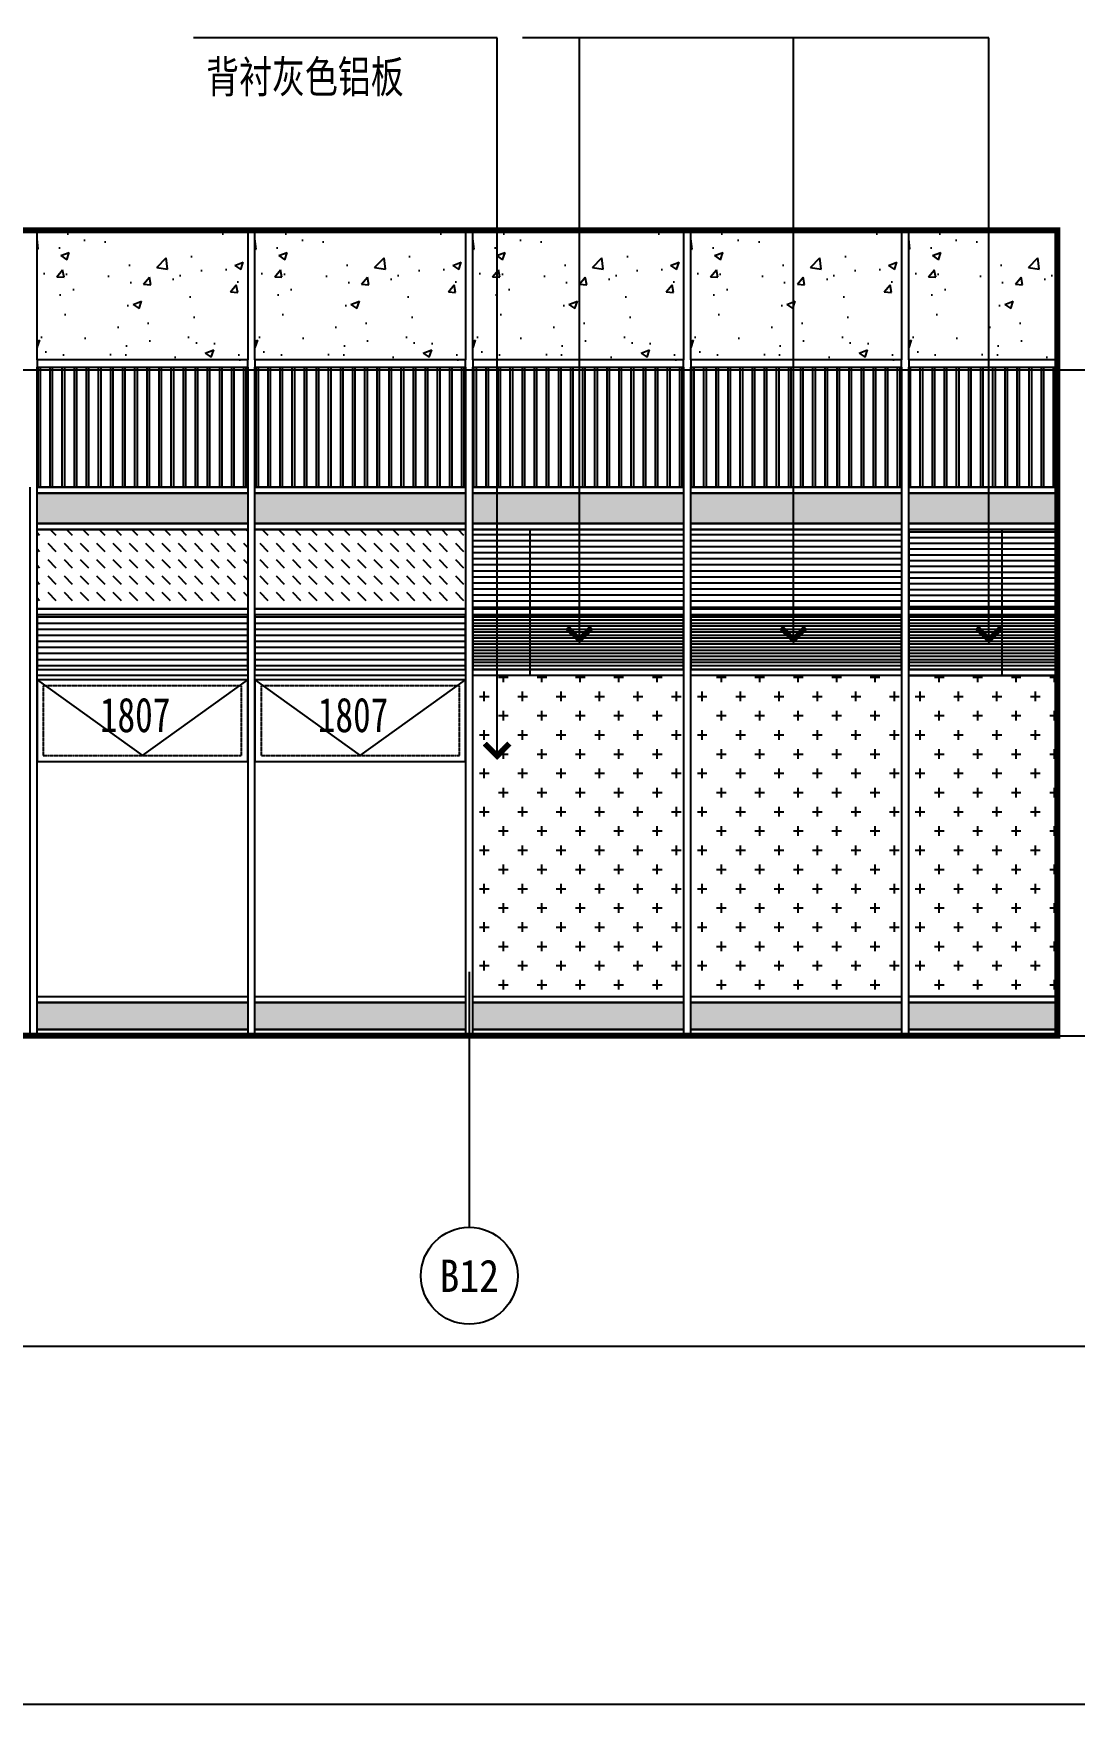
# Model space of a CAD drawing. Extents: x 72637 to 526294, y -245768 to 30884.
# Drawn here: x 414022 to 422621, y -110581 to -96781 of the extents above; entities that cross this region are included whole.
import ezdxf
from ezdxf.enums import TextEntityAlignment as Align

# ---------------------------------------------------------------- set-up
doc = ezdxf.new("R2010")
doc.units = 0
doc.header["$LTSCALE"] = 10
doc.header["$MEASUREMENT"] = 0
doc.linetypes.add('DASH', pattern=[0.35, 0.25, -0.1])
for name, color, linetype in [('$1$05-填充_天正', 26, 'Continuous'), ('01-标注_符号', 200, 'Continuous'), ('01-标注_轴线坐标', 132, 'Continuous'), ('02-TEXT_标注', 130, 'Continuous'), ('02-TEXT_轴号', 7, 'Continuous'), ('05-填充_156', 156, 'Continuous'), ('05-填充_168', 168, 'Continuous'), ('A-C_玻璃幕墙', 140, 'Continuous'), ('A-C_窗', 140, 'Continuous'), ('AXIS_TEXT', 7, 'Continuous'), ('E-立面轮廓', 241, 'Continuous')]:
    doc.layers.add(name, color=color, linetype=linetype)
doc.layers.add('04-不打印_辅助线', color=165, linetype='Continuous', plot=False)
doc.layers.add('DIM_MODI', color=6, linetype='Continuous', plot=False)
doc.styles.add('_TCH_AXIS', font='STXIHEI.TTF', dxfattribs={"width": 0.75})
doc.styles.add('_TCH_LABEL', font='', dxfattribs={"width": 0.75})
doc.styles.add('COMPLEX', font='COMPLEX')
doc.styles.add('logo-3', font='', dxfattribs={"width": 0.8})
doc.styles.get("Standard").update_dxf_attribs({"font": 'STXIHEI.TTF', "width": 0.75})
doc.styles.get('_TCH_LABEL').set_extended_font_data('SimSun')
doc.styles.get('logo-3').set_extended_font_data('SimSun')
doc.dimstyles.new('副本 ISO-1', dxfattribs={"dimtxt": 2.5, "dimasz": 1.5, "dimexe": 1.25, "dimexo": 0.625, "dimtad": 1, "dimdec": 0, "dimtxsty": 'logo-3', "dimblk": 'ARCHTICK', "dimcen": 2.5, "dimdle": 1, "dimadec": 0, "dimazin": 0, "dimtfac": 1, "dimtdec": 0, "dimtix": 1, "dimtmove": 0, "dimatfit": 3, "dimldrblk": 'AR', "dimfxl": 0, "dimarcsym": 0})

# ---------------------------------------------------------------- blocks, each defined once
blk = doc.blocks.new('*U315')
at = {"layer": 'A-C_玻璃幕墙'}
blk.add_lwpolyline([(-30, 2265), (-30, -2265), (30, -2265), (30, 2265)], dxfattribs=at)
blk = doc.blocks.new('*U316')
at = {"layer": 'A-C_玻璃幕墙', "color": 0, "linetype": 'ByBlock', "lineweight": -2, "transparency": 16777216}
for p in [(0, 0), (1800, 0), (3600, 0), (5400, 0), (7200, 0)]:
    blk.add_blockref('*U315', p, dxfattribs=at)
blk = doc.blocks.new('*U167')
at = {"layer": '05-填充_168'}
h = blk.add_hatch(color=256, dxfattribs=at)
h.dxf.hatch_style = 1
h.paths.add_polyline_path([(1740, 50), (0, 50), (0, 275), (1740, 275)])
for points in [[(1740, 275), (0, 275), (0, 325), (1740, 325)], [(1740, 50), (0, 50), (0, 275), (1740, 275)], [(1740, 0), (0, 0), (0, 50), (1740, 50)]]:
    blk.add_lwpolyline(points, close=True)
blk = doc.blocks.new('*U190')
at = {"layer": '05-填充_156'}
h = blk.add_hatch(dxfattribs=at)
h.set_pattern_fill('_USER', color=256, scale=50, pattern_type=0)
h.set_pattern_definition([(0, (940, 50), (0, 50), [])])
h.paths.add_polyline_path([(0, 50), (1740, 50), (1740, 500), (0, 500)])
at = {"layer": '05-填充_168'}
h = blk.add_hatch(color=256, dxfattribs=at)
h.dxf.hatch_style = 1
h.paths.add_polyline_path([(1740, 1255), (0, 1255), (0, 1505), (1740, 1505)])
for points in [[(1740, 1505), (0, 1505), (0, 1555), (1740, 1555)], [(1740, 1255), (0, 1255), (0, 1505), (1740, 1505)], [(1740, 1205), (0, 1205), (0, 1255), (1740, 1255)], [(1740, 500), (0, 500), (0, 550), (1740, 550)], [(0, 50), (1740, 50), (1740, 500), (0, 500)], [(1740, 0), (0, 0), (0, 50), (1740, 50)]]:
    blk.add_lwpolyline(points, close=True)
blk = doc.blocks.new('*U144')
at = {"layer": '05-填充_156'}
h = blk.add_hatch(dxfattribs=at)
h.set_pattern_fill('DASH', color=256, scale=100, angle=315)
h.set_pattern_definition([(315, (-154849.49, 99447.835), (134.70384, -3e-14), [95.25, -95.25])])
h.paths.add_polyline_path([(0, 655), (1740, 655), (1740, 0), (0, 0)])
blk.add_lwpolyline([(0, 655), (1740, 655), (1740, 0), (0, 0)], close=True)
blk = doc.blocks.new('*U279')
at = {"layer": 'A-C_玻璃幕墙'}
for name, p in [('*U190', (-870, 710)), ('*U144', (-870, 1260)), ('*U167', (-870, -2265))]:
    blk.add_blockref(name, p, dxfattribs=at)
blk = doc.blocks.new('*U280')
at = {"color": 0, "linetype": 'ByBlock', "lineweight": -2, "transparency": 16777216}
for p in [(0, 0), (1800, 0)]:
    blk.add_blockref('*U279', p, dxfattribs=at)
blk = doc.blocks.new('*U234')
at = {"layer": '05-填充_156'}
h = blk.add_hatch(dxfattribs=at)
h.set_pattern_fill('_USER', color=256, scale=100, angle=90, pattern_type=0)
h.set_pattern_definition([(90, (60, 940), (-100, 6e-15), [])])
h.paths.add_polyline_path([(0, 990), (1740, 990), (1740, 0), (0, 0)])
h = blk.add_hatch(dxfattribs=at)
h.set_pattern_fill('_USER', color=256, scale=100, angle=90, pattern_type=0)
h.set_pattern_definition([(90, (80, 940), (-100, 6e-15), [])])
h.paths.add_polyline_path([(0, 990), (1740, 990), (1740, 0), (0, 0)])
for points in [[(1740, 1050), (0, 1050), (0, 2120), (1740, 2120)], [(0, 990), (1740, 990), (1740, 1050), (0, 1050)], [(0, 990), (1740, 990), (1740, 0), (0, 0)]]:
    blk.add_lwpolyline(points, close=True)
blk = doc.blocks.new('*U386')
at = {"layer": '05-填充_156'}
h = blk.add_hatch(dxfattribs=at)
h.set_pattern_fill('_USER', color=256, scale=100, angle=90, pattern_type=0)
h.set_pattern_definition([(90, (-453.02, 940), (-100, 6e-15), [])])
h.paths.add_polyline_path([(0, 990), (1227, 990), (1227, 0), (0, 0)])
h = blk.add_hatch(dxfattribs=at)
h.set_pattern_fill('_USER', color=256, scale=100, angle=90, pattern_type=0)
h.set_pattern_definition([(90, (-433.02, 940), (-100, 6e-15), [])])
h.paths.add_polyline_path([(0, 990), (1227, 990), (1227, 0), (0, 0)])
for points in [[(1227, 1050), (0, 1050), (0, 2120), (1227, 2120)], [(0, 990), (1227, 990), (1227, 1050), (0, 1050)], [(0, 990), (1227, 990), (1227, 0), (0, 0)]]:
    blk.add_lwpolyline(points, close=True)
blk = doc.blocks.new('*U396')
at = {"layer": '05-填充_156'}
h = blk.add_hatch(dxfattribs=at)
h.set_pattern_fill('_USER', color=256, scale=50, pattern_type=0)
h.set_pattern_definition([(0, (426.98, 50), (0, 50), [])])
h.paths.add_polyline_path([(0, 50), (1227, 50), (1227, 500), (0, 500)])
at = {"layer": '05-填充_168'}
h = blk.add_hatch(color=256, dxfattribs=at)
h.dxf.hatch_style = 1
h.paths.add_polyline_path([(1227, 1255), (0, 1255), (0, 1505), (1227, 1505)])
for points in [[(1227, 1505), (0, 1505), (0, 1555), (1227, 1555)], [(1227, 1255), (0, 1255), (0, 1505), (1227, 1505)], [(1227, 1205), (0, 1205), (0, 1255), (1227, 1255)], [(1227, 500), (0, 500), (0, 550), (1227, 550)], [(0, 50), (1227, 50), (1227, 500), (0, 500)], [(1227, 0), (0, 0), (0, 50), (1227, 50)]]:
    blk.add_lwpolyline(points, close=True)
blk = doc.blocks.new('*U395')
at = {"layer": '05-填充_168'}
h = blk.add_hatch(color=256, dxfattribs=at)
h.dxf.hatch_style = 1
h.paths.add_polyline_path([(1227, 50), (0, 50), (0, 275), (1227, 275)])
for points in [[(1227, 275), (0, 275), (0, 325), (1227, 325)], [(1227, 50), (0, 50), (0, 275), (1227, 275)], [(1227, 0), (0, 0), (0, 50), (1227, 50)]]:
    blk.add_lwpolyline(points, close=True)
blk = doc.blocks.new('A$C2E0A5E3B')
blk.add_lwpolyline([(-5, 0), (1735, 0), (1735, 675), (-5, 675)], close=True)
for points in [[(-5, 675), (865, 50)], [(865, 50), (1735, 675)]]:
    blk.add_lwpolyline(points)
at = {"linetype": 'DASH'}
blk.add_lwpolyline([(45, 50), (1685, 50), (1685, 625), (45, 625)], close=True, dxfattribs=at)
at = {"layer": '04-不打印_辅助线', "width": 0.75}
blk.add_text('1807', height=285.4, dxfattribs=at).set_placement((514, 242))
blk = doc.blocks.new('*U2202')
at = {"layer": 'A-C_窗'}
blk.add_blockref('A$C2E0A5E3B', (-865, -337.5), dxfattribs=at)
blk = doc.blocks.new('*U2203')
at = {"layer": 'A-C_窗', "color": 0, "linetype": 'ByBlock', "lineweight": -2, "transparency": 16777216}
for p in [(0, 0), (1800, 0)]:
    blk.add_blockref('*U2202', p, dxfattribs=at)
blk = doc.blocks.new('_ArchTick')
at = {"color": 0, "linetype": 'ByBlock', "const_width": 0.4}
blk.add_lwpolyline([(-0.5, -0.5), (0.5, 0.5)], dxfattribs=at)
blk = doc.blocks.new('*X11')
at = {"color": 0}
for p, q in [((-1012.3026, 1692.7131), (-1012.3026, 1692.7316)), ((-1012.3025, 1692.7317), (-1012.2928, 1692.7317)), ((-1012.3016, 1692.7121), (-1012.3016, 1692.7326)), ((-1012.3015, 1692.7327), (-1012.2938, 1692.7327)), ((-1012.3006, 1692.7111), (-1012.3006, 1692.7336)), ((-1012.3005, 1692.7337), (-1012.2948, 1692.7337)), ((-1012.2996, 1692.7101), (-1012.2996, 1692.7346)), ((-1012.2995, 1692.7347), (-1012.2958, 1692.7347)), ((-1012.2986, 1692.7091), (-1012.2986, 1692.7356)), ((-1012.2985, 1692.7357), (-1012.2968, 1692.7357)), ((-1012.2976, 1692.7081), (-1012.2976, 1692.7364)), ((-1012.2966, 1692.7071), (-1012.2966, 1692.7354)), ((-1012.2956, 1692.7061), (-1012.2956, 1692.7344)), ((-1012.2946, 1692.7051), (-1012.2946, 1692.7334)), ((-1012.2936, 1692.7041), (-1012.2936, 1692.7324)), ((-1012.3116, 1692.7221), (-1012.3116, 1692.7226)), ((-1012.3115, 1692.7227), (-1012.2838, 1692.7227)), ((-1012.3111, 1692.7217), (-1012.2828, 1692.7217)), ((-1012.3106, 1692.7211), (-1012.3106, 1692.7236)), ((-1012.3105, 1692.7237), (-1012.2848, 1692.7237)), ((-1012.3101, 1692.7207), (-1012.2818, 1692.7207)), ((-1012.3096, 1692.7201), (-1012.3096, 1692.7246)), ((-1012.3095, 1692.7247), (-1012.2858, 1692.7247)), ((-1012.3091, 1692.7197), (-1012.2808, 1692.7197)), ((-1012.3086, 1692.7191), (-1012.3086, 1692.7256)), ((-1012.3085, 1692.7257), (-1012.2868, 1692.7257)), ((-1012.3081, 1692.7187), (-1012.2798, 1692.7187)), ((-1012.3076, 1692.7181), (-1012.3076, 1692.7266)), ((-1012.3075, 1692.7267), (-1012.2878, 1692.7267)), ((-1012.3071, 1692.7177), (-1012.2788, 1692.7177)), ((-1012.3066, 1692.7171), (-1012.3066, 1692.7276)), ((-1012.3065, 1692.7277), (-1012.2888, 1692.7277)), ((-1012.3061, 1692.7167), (-1012.2778, 1692.7167)), ((-1012.3056, 1692.7161), (-1012.3056, 1692.7286)), ((-1012.3055, 1692.7287), (-1012.2898, 1692.7287)), ((-1012.3051, 1692.7157), (-1012.2768, 1692.7157)), ((-1012.3046, 1692.7151), (-1012.3046, 1692.7296)), ((-1012.3045, 1692.7297), (-1012.2908, 1692.7297)), ((-1012.3041, 1692.7147), (-1012.2758, 1692.7147)), ((-1012.3036, 1692.7141), (-1012.3036, 1692.7306)), ((-1012.3035, 1692.7307), (-1012.2918, 1692.7307)), ((-1012.3031, 1692.7137), (-1012.2748, 1692.7137)), ((-1012.3021, 1692.7127), (-1012.2738, 1692.7127)), ((-1012.3011, 1692.7117), (-1012.2728, 1692.7117)), ((-1012.3001, 1692.7107), (-1012.2718, 1692.7107)), ((-1012.2991, 1692.7097), (-1012.2708, 1692.7097)), ((-1012.2981, 1692.7087), (-1012.2698, 1692.7087)), ((-1012.2971, 1692.7077), (-1012.2688, 1692.7077)), ((-1012.2961, 1692.7067), (-1012.2678, 1692.7067)), ((-1012.2951, 1692.7057), (-1012.2668, 1692.7057)), ((-1012.2941, 1692.7047), (-1012.2658, 1692.7047)), ((-1012.2931, 1692.7037), (-1012.2648, 1692.7037)), ((-1012.2926, 1692.7031), (-1012.2926, 1692.7314)), ((-1012.2921, 1692.7027), (-1012.2638, 1692.7027)), ((-1012.2916, 1692.7021), (-1012.2916, 1692.7304)), ((-1012.2911, 1692.7017), (-1012.2628, 1692.7017)), ((-1012.2906, 1692.7011), (-1012.2906, 1692.7294)), ((-1012.2901, 1692.7007), (-1012.2618, 1692.7007)), ((-1012.2896, 1692.7001), (-1012.2896, 1692.7284)), ((-1012.2891, 1692.6997), (-1012.2608, 1692.6997)), ((-1012.2886, 1692.6991), (-1012.2886, 1692.7274)), ((-1012.2881, 1692.6987), (-1012.2598, 1692.6987)), ((-1012.2876, 1692.6981), (-1012.2876, 1692.7264)), ((-1012.2871, 1692.6977), (-1012.2588, 1692.6977)), ((-1012.2866, 1692.6971), (-1012.2866, 1692.7254)), ((-1012.2861, 1692.6967), (-1012.2578, 1692.6967)), ((-1012.2856, 1692.6961), (-1012.2856, 1692.7244)), ((-1012.2851, 1692.6957), (-1012.2568, 1692.6957)), ((-1012.2846, 1692.6951), (-1012.2846, 1692.7234)), ((-1012.2841, 1692.6947), (-1012.2558, 1692.6947)), ((-1012.2836, 1692.6941), (-1012.2836, 1692.7224)), ((-1012.2831, 1692.6937), (-1012.2548, 1692.6937)), ((-1012.2826, 1692.6931), (-1012.2826, 1692.7214)), ((-1012.2826, 1692.6467), (-1012.2543, 1692.6467)), ((-1012.2826, 1692.6184), (-1012.2826, 1692.6467)), ((-1012.2821, 1692.6927), (-1012.2538, 1692.6927)), ((-1012.2816, 1692.6921), (-1012.2816, 1692.7204)), ((-1012.2816, 1692.6477), (-1012.2533, 1692.6477)), ((-1012.2816, 1692.6194), (-1012.2816, 1692.6477)), ((-1012.2811, 1692.6917), (-1012.2528, 1692.6917)), ((-1012.2806, 1692.6911), (-1012.2806, 1692.7194)), ((-1012.2806, 1692.6487), (-1012.2523, 1692.6487)), ((-1012.2806, 1692.6204), (-1012.2806, 1692.6487)), ((-1012.2801, 1692.6907), (-1012.2518, 1692.6907)), ((-1012.2796, 1692.6901), (-1012.2796, 1692.7184)), ((-1012.2796, 1692.6497), (-1012.2513, 1692.6497)), ((-1012.2796, 1692.6214), (-1012.2796, 1692.6497)), ((-1012.2791, 1692.6897), (-1012.2508, 1692.6897)), ((-1012.2786, 1692.6891), (-1012.2786, 1692.7174)), ((-1012.2786, 1692.6507), (-1012.2503, 1692.6507)), ((-1012.2786, 1692.6224), (-1012.2786, 1692.6507)), ((-1012.2781, 1692.6887), (-1012.2498, 1692.6887)), ((-1012.2776, 1692.6881), (-1012.2776, 1692.7164)), ((-1012.2776, 1692.6517), (-1012.2493, 1692.6517)), ((-1012.2776, 1692.6234), (-1012.2776, 1692.6517)), ((-1012.2771, 1692.6877), (-1012.2488, 1692.6877)), ((-1012.2766, 1692.6871), (-1012.2766, 1692.7154)), ((-1012.2766, 1692.6527), (-1012.2483, 1692.6527)), ((-1012.2766, 1692.6244), (-1012.2766, 1692.6527)), ((-1012.2761, 1692.6867), (-1012.2478, 1692.6867)), ((-1012.2756, 1692.6861), (-1012.2756, 1692.7144)), ((-1012.2756, 1692.6537), (-1012.2473, 1692.6537)), ((-1012.2756, 1692.6254), (-1012.2756, 1692.6537)), ((-1012.2751, 1692.6857), (-1012.2468, 1692.6857)), ((-1012.2746, 1692.6851), (-1012.2746, 1692.7134)), ((-1012.2746, 1692.6547), (-1012.2463, 1692.6547)), ((-1012.2746, 1692.6264), (-1012.2746, 1692.6547)), ((-1012.2741, 1692.6847), (-1012.2458, 1692.6847)), ((-1012.2736, 1692.6841), (-1012.2736, 1692.7124)), ((-1012.2736, 1692.6557), (-1012.2453, 1692.6557)), ((-1012.2736, 1692.6274), (-1012.2736, 1692.6557)), ((-1012.2731, 1692.6837), (-1012.2448, 1692.6837)), ((-1012.2726, 1692.6831), (-1012.2726, 1692.7114)), ((-1012.2726, 1692.6567), (-1012.2443, 1692.6567)), ((-1012.2726, 1692.6284), (-1012.2726, 1692.6567)), ((-1012.2721, 1692.6827), (-1012.2438, 1692.6827)), ((-1012.2716, 1692.6821), (-1012.2716, 1692.7104)), ((-1012.2716, 1692.6577), (-1012.2433, 1692.6577)), ((-1012.2716, 1692.6294), (-1012.2716, 1692.6577)), ((-1012.2711, 1692.6817), (-1012.2428, 1692.6817)), ((-1012.2706, 1692.6811), (-1012.2706, 1692.7094)), ((-1012.2706, 1692.6587), (-1012.2423, 1692.6587)), ((-1012.2706, 1692.6304), (-1012.2706, 1692.6587)), ((-1012.2701, 1692.6807), (-1012.2418, 1692.6807)), ((-1012.2696, 1692.6801), (-1012.2696, 1692.7084)), ((-1012.2696, 1692.6597), (-1012.2413, 1692.6597)), ((-1012.2696, 1692.6314), (-1012.2696, 1692.6597)), ((-1012.2691, 1692.6797), (-1012.2408, 1692.6797)), ((-1012.2686, 1692.6791), (-1012.2686, 1692.7074)), ((-1012.2686, 1692.6607), (-1012.2403, 1692.6607)), ((-1012.2686, 1692.6324), (-1012.2686, 1692.6607)), ((-1012.2681, 1692.6787), (-1012.2398, 1692.6787)), ((-1012.2676, 1692.6781), (-1012.2676, 1692.7064)), ((-1012.2676, 1692.6617), (-1012.2393, 1692.6617)), ((-1012.2676, 1692.6334), (-1012.2676, 1692.6617)), ((-1012.2671, 1692.6777), (-1012.2388, 1692.6777)), ((-1012.2666, 1692.6771), (-1012.2666, 1692.7054)), ((-1012.2666, 1692.6627), (-1012.2383, 1692.6627)), ((-1012.2666, 1692.6344), (-1012.2666, 1692.6627)), ((-1012.2661, 1692.6767), (-1012.2378, 1692.6767)), ((-1012.2656, 1692.6761), (-1012.2656, 1692.7044)), ((-1012.2656, 1692.6637), (-1012.2373, 1692.6637)), ((-1012.2656, 1692.6354), (-1012.2656, 1692.6637)), ((-1012.2651, 1692.6757), (-1012.2368, 1692.6757)), ((-1012.2646, 1692.6751), (-1012.2646, 1692.7034)), ((-1012.2646, 1692.6647), (-1012.2363, 1692.6647)), ((-1012.2646, 1692.6364), (-1012.2646, 1692.6647)), ((-1012.2641, 1692.6747), (-1012.2358, 1692.6747)), ((-1012.2636, 1692.6741), (-1012.2636, 1692.7024)), ((-1012.2636, 1692.6657), (-1012.2353, 1692.6657)), ((-1012.2636, 1692.6374), (-1012.2636, 1692.6657)), ((-1012.2631, 1692.6737), (-1012.2348, 1692.6737)), ((-1012.2626, 1692.6731), (-1012.2626, 1692.7014)), ((-1012.2626, 1692.6667), (-1012.2343, 1692.6667)), ((-1012.2626, 1692.6384), (-1012.2626, 1692.6667)), ((-1012.2621, 1692.6727), (-1012.2338, 1692.6727)), ((-1012.2616, 1692.6721), (-1012.2616, 1692.7004)), ((-1012.2616, 1692.6677), (-1012.2333, 1692.6677)), ((-1012.2616, 1692.6394), (-1012.2616, 1692.6677)), ((-1012.2611, 1692.6717), (-1012.2328, 1692.6717)), ((-1012.2606, 1692.6711), (-1012.2606, 1692.6994)), ((-1012.2606, 1692.6687), (-1012.2323, 1692.6687)), ((-1012.2606, 1692.6404), (-1012.2606, 1692.6687)), ((-1012.2601, 1692.6707), (-1012.2318, 1692.6707)), ((-1012.2596, 1692.6701), (-1012.2596, 1692.6984)), ((-1012.2596, 1692.6697), (-1012.2313, 1692.6697)), ((-1012.2596, 1692.6414), (-1012.2596, 1692.6697)), ((-1012.2586, 1692.6424), (-1012.2586, 1692.6974)), ((-1012.2576, 1692.6434), (-1012.2576, 1692.6964)), ((-1012.2566, 1692.6444), (-1012.2566, 1692.6954)), ((-1012.2556, 1692.6454), (-1012.2556, 1692.6944)), ((-1012.2546, 1692.6464), (-1012.2546, 1692.6934)), ((-1012.2536, 1692.6474), (-1012.2536, 1692.6924)), ((-1012.2526, 1692.6484), (-1012.2526, 1692.6914)), ((-1012.2516, 1692.6494), (-1012.2516, 1692.6904)), ((-1012.2506, 1692.6504), (-1012.2506, 1692.6894)), ((-1012.2496, 1692.6514), (-1012.2496, 1692.6884)), ((-1012.2486, 1692.6524), (-1012.2486, 1692.6874)), ((-1012.2476, 1692.6534), (-1012.2476, 1692.6864)), ((-1012.2466, 1692.6544), (-1012.2466, 1692.6854)), ((-1012.2456, 1692.6554), (-1012.2456, 1692.6844)), ((-1012.2446, 1692.6564), (-1012.2446, 1692.6834)), ((-1012.2436, 1692.6574), (-1012.2436, 1692.6824)), ((-1012.2426, 1692.6584), (-1012.2426, 1692.6814)), ((-1012.2416, 1692.6594), (-1012.2416, 1692.6804)), ((-1012.2406, 1692.6604), (-1012.2406, 1692.6794)), ((-1012.2396, 1692.6614), (-1012.2396, 1692.6784)), ((-1012.2386, 1692.6624), (-1012.2386, 1692.6774)), ((-1012.2376, 1692.6634), (-1012.2376, 1692.6764)), ((-1012.2366, 1692.6644), (-1012.2366, 1692.6754)), ((-1012.2356, 1692.6654), (-1012.2356, 1692.6744)), ((-1012.2346, 1692.6664), (-1012.2346, 1692.6734)), ((-1012.2336, 1692.6674), (-1012.2336, 1692.6724)), ((-1012.2326, 1692.6684), (-1012.2326, 1692.6714)), ((-1012.2316, 1692.6694), (-1012.2316, 1692.6704)), ((-1012.3116, 1692.6177), (-1012.2833, 1692.6177)), ((-1012.3116, 1692.6172), (-1012.3116, 1692.6177)), ((-1012.3111, 1692.6167), (-1012.2843, 1692.6167)), ((-1012.3106, 1692.6187), (-1012.2823, 1692.6187)), ((-1012.3106, 1692.6162), (-1012.3106, 1692.6187)), ((-1012.3101, 1692.6157), (-1012.2853, 1692.6157)), ((-1012.3096, 1692.6197), (-1012.2813, 1692.6197)), ((-1012.3096, 1692.6152), (-1012.3096, 1692.6197)), ((-1012.3091, 1692.6147), (-1012.2863, 1692.6147)), ((-1012.3086, 1692.6207), (-1012.2803, 1692.6207)), ((-1012.3086, 1692.6142), (-1012.3086, 1692.6207)), ((-1012.3081, 1692.6137), (-1012.2873, 1692.6137)), ((-1012.3076, 1692.6217), (-1012.2793, 1692.6217)), ((-1012.3076, 1692.6132), (-1012.3076, 1692.6217)), ((-1012.3071, 1692.6127), (-1012.2883, 1692.6127)), ((-1012.3066, 1692.6227), (-1012.2783, 1692.6227)), ((-1012.3066, 1692.6122), (-1012.3066, 1692.6227)), ((-1012.3061, 1692.6117), (-1012.2893, 1692.6117)), ((-1012.3056, 1692.6237), (-1012.2773, 1692.6237)), ((-1012.3056, 1692.6112), (-1012.3056, 1692.6237)), ((-1012.3051, 1692.6107), (-1012.2903, 1692.6107)), ((-1012.3046, 1692.6247), (-1012.2763, 1692.6247)), ((-1012.3046, 1692.6102), (-1012.3046, 1692.6247)), ((-1012.3041, 1692.6097), (-1012.2913, 1692.6097)), ((-1012.3036, 1692.6257), (-1012.2753, 1692.6257)), ((-1012.3036, 1692.6092), (-1012.3036, 1692.6257)), ((-1012.3031, 1692.6087), (-1012.2923, 1692.6087)), ((-1012.3026, 1692.6267), (-1012.2743, 1692.6267)), ((-1012.3026, 1692.6082), (-1012.3026, 1692.6267)), ((-1012.3021, 1692.6077), (-1012.2933, 1692.6077)), ((-1012.3016, 1692.6277), (-1012.2733, 1692.6277)), ((-1012.3016, 1692.6072), (-1012.3016, 1692.6277)), ((-1012.3011, 1692.6067), (-1012.2943, 1692.6067)), ((-1012.3006, 1692.6287), (-1012.2723, 1692.6287)), ((-1012.3006, 1692.6062), (-1012.3006, 1692.6287)), ((-1012.3001, 1692.6057), (-1012.2953, 1692.6057)), ((-1012.2996, 1692.6297), (-1012.2713, 1692.6297)), ((-1012.2996, 1692.6052), (-1012.2996, 1692.6297)), ((-1012.2991, 1692.6047), (-1012.2963, 1692.6047)), ((-1012.2986, 1692.6307), (-1012.2703, 1692.6307)), ((-1012.2986, 1692.6042), (-1012.2986, 1692.6307)), ((-1012.2981, 1692.6037), (-1012.2973, 1692.6037)), ((-1012.2976, 1692.6317), (-1012.2693, 1692.6317)), ((-1012.2976, 1692.6034), (-1012.2976, 1692.6317)), ((-1012.2966, 1692.6327), (-1012.2683, 1692.6327)), ((-1012.2966, 1692.6044), (-1012.2966, 1692.6327)), ((-1012.2956, 1692.6337), (-1012.2673, 1692.6337)), ((-1012.2956, 1692.6054), (-1012.2956, 1692.6337)), ((-1012.2946, 1692.6347), (-1012.2663, 1692.6347)), ((-1012.2946, 1692.6064), (-1012.2946, 1692.6347)), ((-1012.2936, 1692.6357), (-1012.2653, 1692.6357)), ((-1012.2936, 1692.6074), (-1012.2936, 1692.6357)), ((-1012.2926, 1692.6367), (-1012.2643, 1692.6367)), ((-1012.2926, 1692.6084), (-1012.2926, 1692.6367)), ((-1012.2916, 1692.6377), (-1012.2633, 1692.6377)), ((-1012.2916, 1692.6094), (-1012.2916, 1692.6377)), ((-1012.2906, 1692.6387), (-1012.2623, 1692.6387)), ((-1012.2906, 1692.6104), (-1012.2906, 1692.6387)), ((-1012.2896, 1692.6397), (-1012.2613, 1692.6397)), ((-1012.2896, 1692.6114), (-1012.2896, 1692.6397)), ((-1012.2886, 1692.6407), (-1012.2603, 1692.6407)), ((-1012.2886, 1692.6124), (-1012.2886, 1692.6407)), ((-1012.2876, 1692.6417), (-1012.2593, 1692.6417)), ((-1012.2876, 1692.6134), (-1012.2876, 1692.6417)), ((-1012.2866, 1692.6427), (-1012.2583, 1692.6427)), ((-1012.2866, 1692.6144), (-1012.2866, 1692.6427)), ((-1012.2856, 1692.6437), (-1012.2573, 1692.6437)), ((-1012.2856, 1692.6154), (-1012.2856, 1692.6437)), ((-1012.2846, 1692.6447), (-1012.2563, 1692.6447)), ((-1012.2846, 1692.6164), (-1012.2846, 1692.6447)), ((-1012.2836, 1692.6457), (-1012.2553, 1692.6457)), ((-1012.2836, 1692.6174), (-1012.2836, 1692.6457))]:
    blk.add_line(p, q, dxfattribs=at)
blk = doc.blocks.new('A-ARROW')
blk.add_lwpolyline([(0.0808, 0.0525), (0.0666, 0.0666), (0, 0), (0.0666, -0.0666), (0.0808, -0.0525), (0.0283, 0)], close=True)
at = {"rotation": 180}
blk.add_blockref('*X11', (-1012.2311, 1692.6699), dxfattribs=at)
blk = doc.blocks.new('AR')
at = {"xscale": -21.59999999986031, "yscale": 21.59999999999127, "zscale": 21.6, "rotation": 359.9999997162888}
blk.add_blockref('A-ARROW', (0, 0), dxfattribs=at)
blk = doc.blocks.new('*U2256')
at = {"layer": 'A-C_玻璃幕墙'}
blk.add_line((-635, 0), (592, 0), dxfattribs=at)
blk = doc.blocks.new('*U2257')
at = {"layer": 'A-C_玻璃幕墙', "color": 0, "linetype": 'ByBlock', "lineweight": -2, "transparency": 16777216}
for p in [(0, 0), (0, -50), (0, -100), (0, -150), (0, -200), (0, -250), (0, -300), (0, -350)]:
    blk.add_blockref('*U2256', p, dxfattribs=at)
blk = doc.blocks.new('*U2258')
at = {"layer": 'A-C_玻璃幕墙'}
blk.add_line((-635, 0), (1105, 0), dxfattribs=at)
blk = doc.blocks.new('*U2259')
at = {"layer": 'A-C_玻璃幕墙', "color": 0, "linetype": 'ByBlock', "lineweight": -2, "transparency": 16777216}
for p in [(0, 0), (0, -50), (0, -100), (0, -150), (0, -200), (0, -250), (0, -300), (0, -350)]:
    blk.add_blockref('*U2258', p, dxfattribs=at)
blk = doc.blocks.new('*U2278')
at = {"layer": 'A-C_玻璃幕墙'}
blk.add_line((-635, 0), (1105, 0), dxfattribs=at)
blk = doc.blocks.new('*U2279')
at = {"layer": 'A-C_玻璃幕墙', "color": 0, "linetype": 'ByBlock', "lineweight": -2, "transparency": 16777216}
for p in [(0, 0), (0, -50), (0, -100), (0, -150), (0, -200), (0, -250), (0, -300), (0, -350)]:
    blk.add_blockref('*U2278', p, dxfattribs=at)
blk = doc.blocks.new('*U2280')
at = {"layer": 'A-C_玻璃幕墙'}
blk.add_line((-635, 0), (1105, 0), dxfattribs=at)
blk = doc.blocks.new('*U2281')
at = {"layer": 'A-C_玻璃幕墙', "color": 0, "linetype": 'ByBlock', "lineweight": -2, "transparency": 16777216}
for p in [(0, 0), (0, -50), (0, -100), (0, -150), (0, -200), (0, -250), (0, -300), (0, -350), (0, -400), (0, -450), (0, -500), (0, -550), (0, -600)]:
    blk.add_blockref('*U2280', p, dxfattribs=at)
blk = doc.blocks.new('*U2282')
at = {"layer": 'A-C_玻璃幕墙'}
blk.add_line((-635, 0), (1105, 0), dxfattribs=at)
blk = doc.blocks.new('*U2283')
at = {"layer": 'A-C_玻璃幕墙', "color": 0, "linetype": 'ByBlock', "lineweight": -2, "transparency": 16777216}
for p in [(0, 0), (0, -50), (0, -100), (0, -150), (0, -200), (0, -250), (0, -300), (0, -350), (0, -400), (0, -450), (0, -500), (0, -550), (0, -600)]:
    blk.add_blockref('*U2282', p, dxfattribs=at)
blk = doc.blocks.new('_AXISO')
blk.add_circle((0, 0), 0.5)
at = {"layer": 'AXIS_TEXT', "style": 'COMPLEX', "width": 1.041667}
blk.add_attdef('A', text='', height=0.56, dxfattribs=at).set_placement((-0.25, -0.28), (0.25, -0.28), align=Align.FIT)

msp = doc.modelspace()

# ---------------------------------------------------------------- hatches: boundary and pattern name
at = {"layer": '$1$05-填充_天正'}
h = msp.add_hatch(dxfattribs=at)
h.set_pattern_fill('混凝土', color=256, scale=100)
h.set_pattern_definition([(50, (595508.9, 16337.55), (717.2602, -62.7521), [75, -825]), (355, (595508.9, 16337.55), (-138.7513, 752.1921), [60, -660]), (100.4514, (595568.7, 16332.3), (578.5094, 689.4395), [63.7402, -701.142]), (46.1842, (595508.9, 16537.55), (1067.241, -165.519), [112.5, -1237.5]), (96.6356, (595597.8, 16523.8), (934.6627, 974.118), [95.6103, -1051.713]), (351.1842, (595508.9, 16537.6), (934.662, 974.1186), [90, -990]), (21, (595608.9, 16487.55), (596.907, -402.6189), [75, -825]), (326, (595608.9, 16487.55), (243.3153, 725.15), [60, -660]), (71.4514, (595658.65, 16454), (840.2226, 322.5305), [63.7402, -701.142]), (37.5, (595508.9, 16337.55), (12.15986, 332.89385), [0, -652, 0, -670, 0, -662.5]), (7.5, (595508.9, 16337.55), (263.06954, 394.4117), [0, -382, 0, -637, 0, -252.5]), (327.5, (595285.9, 16337.55), (533.82244, -22.55487), [0, -250, 0, -780, 0, -1035]), (317.5, (595185.9, 16337.55), (583.1862, 100.105), [0, -325, 0, -518, 0, -735])])
h.paths.add_polyline_path([(414051.5, -98408), (415791.5, -98408), (415791.5, -99478), (414051.5, -99478)])
h = msp.add_hatch(dxfattribs=at)
h.set_pattern_fill('混凝土', color=256, scale=100)
h.set_pattern_definition([(50, (597308.9, 16337.55), (717.2602, -62.7521), [75, -825]), (355, (597308.9, 16337.55), (-138.7513, 752.1921), [60, -660]), (100.4514, (597368.7, 16332.3), (578.5094, 689.4395), [63.7402, -701.142]), (46.1842, (597308.9, 16537.55), (1067.241, -165.519), [112.5, -1237.5]), (96.6356, (597397.8, 16523.8), (934.6627, 974.118), [95.6103, -1051.713]), (351.1842, (597308.9, 16537.6), (934.662, 974.1186), [90, -990]), (21, (597408.9, 16487.55), (596.907, -402.6189), [75, -825]), (326, (597408.9, 16487.55), (243.3153, 725.15), [60, -660]), (71.4514, (597458.65, 16454), (840.2226, 322.5305), [63.7402, -701.142]), (37.5, (597308.9, 16337.55), (12.15986, 332.89385), [0, -652, 0, -670, 0, -662.5]), (7.5, (597308.9, 16337.55), (263.06954, 394.4117), [0, -382, 0, -637, 0, -252.5]), (327.5, (597085.9, 16337.55), (533.82244, -22.55487), [0, -250, 0, -780, 0, -1035]), (317.5, (596985.9, 16337.55), (583.1862, 100.105), [0, -325, 0, -518, 0, -735])])
h.paths.add_polyline_path([(415851.5, -98408), (417591.5, -98408), (417591.5, -99478), (415851.5, -99478)])
h = msp.add_hatch(dxfattribs=at)
h.set_pattern_fill('混凝土', color=256, scale=100)
h.set_pattern_definition([(50, (599108.9, 16337.55), (717.2602, -62.7521), [75, -825]), (355, (599108.9, 16337.55), (-138.7513, 752.1921), [60, -660]), (100.4514, (599168.7, 16332.3), (578.5094, 689.4395), [63.7402, -701.142]), (46.1842, (599108.9, 16537.55), (1067.241, -165.519), [112.5, -1237.5]), (96.6356, (599197.8, 16523.8), (934.6627, 974.118), [95.6103, -1051.713]), (351.1842, (599108.9, 16537.6), (934.662, 974.1186), [90, -990]), (21, (599208.9, 16487.55), (596.907, -402.6189), [75, -825]), (326, (599208.9, 16487.55), (243.3153, 725.15), [60, -660]), (71.4514, (599258.65, 16454), (840.2226, 322.5305), [63.7402, -701.142]), (37.5, (599108.9, 16337.55), (12.15986, 332.89385), [0, -652, 0, -670, 0, -662.5]), (7.5, (599108.9, 16337.55), (263.06954, 394.4117), [0, -382, 0, -637, 0, -252.5]), (327.5, (598885.9, 16337.55), (533.82244, -22.55487), [0, -250, 0, -780, 0, -1035]), (317.5, (598785.9, 16337.55), (583.1862, 100.105), [0, -325, 0, -518, 0, -735])])
h.paths.add_polyline_path([(417651.5, -98408), (419391.5, -98408), (419391.5, -99478), (417651.5, -99478)])
h = msp.add_hatch(dxfattribs=at)
h.set_pattern_fill('混凝土', color=256, scale=100)
h.set_pattern_definition([(50, (600908.9, 16337.55), (717.2602, -62.7521), [75, -825]), (355, (600908.9, 16337.55), (-138.7513, 752.1921), [60, -660]), (100.4514, (600968.7, 16332.3), (578.5094, 689.4395), [63.7402, -701.142]), (46.1842, (600908.9, 16537.55), (1067.241, -165.519), [112.5, -1237.5]), (96.6356, (600997.8, 16523.8), (934.6627, 974.118), [95.6103, -1051.713]), (351.1842, (600908.9, 16537.6), (934.662, 974.1186), [90, -990]), (21, (601008.9, 16487.55), (596.907, -402.6189), [75, -825]), (326, (601008.9, 16487.55), (243.3153, 725.15), [60, -660]), (71.4514, (601058.65, 16454), (840.2226, 322.5305), [63.7402, -701.142]), (37.5, (600908.9, 16337.55), (12.15986, 332.89385), [0, -652, 0, -670, 0, -662.5]), (7.5, (600908.9, 16337.55), (263.06954, 394.4117), [0, -382, 0, -637, 0, -252.5]), (327.5, (600685.9, 16337.55), (533.82244, -22.55487), [0, -250, 0, -780, 0, -1035]), (317.5, (600585.9, 16337.55), (583.1862, 100.105), [0, -325, 0, -518, 0, -735])])
h.paths.add_polyline_path([(419451.5, -98408), (421191.5, -98408), (421191.5, -99478), (419451.5, -99478)])
h = msp.add_hatch(dxfattribs=at)
h.set_pattern_fill('混凝土', color=256, scale=100)
h.set_pattern_definition([(50, (602708.9, 16337.55), (717.2602, -62.7521), [75, -825]), (355, (602708.9, 16337.55), (-138.7513, 752.1921), [60, -660]), (100.4514, (602768.7, 16332.3), (578.5094, 689.4395), [63.7402, -701.142]), (46.1842, (602708.9, 16537.55), (1067.241, -165.519), [112.5, -1237.5]), (96.6356, (602797.8, 16523.8), (934.6627, 974.118), [95.6103, -1051.713]), (351.1842, (602708.9, 16537.6), (934.662, 974.1186), [90, -990]), (21, (602808.9, 16487.55), (596.907, -402.6189), [75, -825]), (326, (602808.9, 16487.55), (243.3153, 725.15), [60, -660]), (71.4514, (602858.65, 16454), (840.2226, 322.5305), [63.7402, -701.142]), (37.5, (602708.9, 16337.55), (12.15986, 332.89385), [0, -652, 0, -670, 0, -662.5]), (7.5, (602708.9, 16337.55), (263.06954, 394.4117), [0, -382, 0, -637, 0, -252.5]), (327.5, (602485.9, 16337.55), (533.82244, -22.55487), [0, -250, 0, -780, 0, -1035]), (317.5, (602385.9, 16337.55), (583.1862, 100.105), [0, -325, 0, -518, 0, -735])])
h.paths.add_polyline_path([(421251.5, -98408), (422478.5, -98408), (422478.5, -99478), (421251.5, -99478)])
at = {"layer": '05-填充_156'}
h = msp.add_hatch(dxfattribs=at)
h.set_pattern_fill('CROSS', color=136, scale=100)
h.set_pattern_definition([(0, (262289.03, -2085.12), (158.75, 158.75), [79.375, -238.125]), (90, (262328.72, -2124.81), (-158.75, 158.75), [79.375, -238.125])])
h.paths.add_polyline_path([(419391.5, -101533), (419391.5, -100878)])
h.paths.add_polyline_path([(417651.5, -102083), (419391.5, -102083), (419391.5, -104733), (417651.5, -104733)])
h = msp.add_hatch(dxfattribs=at)
h.set_pattern_fill('CROSS', color=136, scale=100)
h.set_pattern_definition([(0, (264089.03, -2085.12), (158.75, 158.75), [79.375, -238.125]), (90, (264128.72, -2124.81), (-158.75, 158.75), [79.375, -238.125])])
h.paths.add_polyline_path([(421191.5, -101533), (421191.5, -100878)])
h.paths.add_polyline_path([(419451.5, -102083), (421191.5, -102083), (421191.5, -104733), (419451.5, -104733)])
h = msp.add_hatch(dxfattribs=at)
h.set_pattern_fill('CROSS', color=136, scale=100)
h.set_pattern_definition([(0, (265889.03, -2085.12), (158.75, 158.75), [79.375, -238.125]), (90, (265928.72, -2124.81), (-158.75, 158.75), [79.375, -238.125])])
h.paths.add_polyline_path([(422478.5, -101533), (422478.5, -100878)])
h.paths.add_polyline_path([(421251.5, -102083), (422478.5, -102083), (422478.5, -104733), (421251.5, -104733)])
at = {"layer": '05-填充_168'}
h = msp.add_hatch(color=256, dxfattribs=at)
h.dxf.hatch_style = 1
h.paths.add_polyline_path([(422478.5, -100828), (421251.5, -100828), (421251.5, -100578), (422478.5, -100578)])
at = {"layer": 'A-C_玻璃幕墙'}
h = msp.add_hatch(dxfattribs=at)
h.set_pattern_fill('ANSI31', color=256, scale=30, angle=315)
h.set_pattern_definition([(0, (547990.75, -129851.814), (2e-14, 47.625), [])])
h.paths.add_polyline_path([(421251.5, -100878), (422478.5, -100878), (422478.5, -101533), (421251.5, -101533)])

# ---------------------------------------------------------------- linework, layer by layer
msp.add_line((417651.5, -105058), (423637.9, -105058))
for points in [[(421251.5, -101533), (422478.5, -101533), (422478.5, -100878), (421251.5, -100878)], [(421251.5, -102083), (422478.5, -102083), (422478.5, -104733), (421251.5, -104733)]]:
    msp.add_lwpolyline(points, close=True)
at = {"layer": '01-标注_符号'}
for p, q in [((417850.9, -96817.1), (415343.3, -96817.1)), ((421914.2, -96817.1), (418060.9, -96817.1))]:
    msp.add_line(p, q, dxfattribs=at)
at = {"layer": '01-标注_轴线坐标'}
msp.add_line((417621.5, -104530.9), (417621.5, -106640.3), dxfattribs=at)
at = {"layer": '04-不打印_辅助线'}
for points in [[(276006.9, -86708.1), (491047.3, -86708.1), (491047.3, -110581.4), (276006.9, -110581.4)], [(121958, -94242.8), (483151.6, -94242.8), (483151.6, -107623.6), (121958, -107623.6)]]:
    msp.add_lwpolyline(points, close=True, dxfattribs=at)
msp.add_lwpolyline([(86875.4, -99558), (483716.9, -99558)], dxfattribs=at)
at = {"layer": 'A-C_玻璃幕墙'}
for points in [[(422478.5, -100578), (421251.5, -100578), (421251.5, -100528), (422478.5, -100528)], [(422478.5, -100828), (421251.5, -100828), (421251.5, -100578), (422478.5, -100578)], [(422478.5, -100878), (421251.5, -100878), (421251.5, -100828), (422478.5, -100828)], [(419391.5, -101583), (417651.5, -101583), (417651.5, -101533), (419391.5, -101533)], [(421191.5, -101583), (419451.5, -101583), (419451.5, -101533), (421191.5, -101533)], [(422478.5, -101583), (421251.5, -101583), (421251.5, -101533), (422478.5, -101533)]]:
    msp.add_lwpolyline(points, close=True, dxfattribs=at)
at = {"layer": 'DIM_MODI'}
for p, q in [((418121.5, -100878), (418121.5, -102083)), ((422021.5, -100878), (422021.5, -102083))]:
    msp.add_line(p, q, dxfattribs=at)
for points in [[(419391.5, -101533), (417651.5, -101533), (417651.5, -100878), (419391.5, -100878)], [(421191.5, -101533), (419451.5, -101533), (419451.5, -100878), (421191.5, -100878)], [(422478.5, -101533), (421251.5, -101533), (421251.5, -100878), (422478.5, -100878)], [(419391.5, -102033), (417651.5, -102033), (417651.5, -101583), (419391.5, -101583)], [(421191.5, -102033), (419451.5, -102033), (419451.5, -101583), (421191.5, -101583)], [(422478.5, -102033), (421251.5, -102033), (421251.5, -101583), (422478.5, -101583)]]:
    msp.add_lwpolyline(points, close=True, dxfattribs=at)
at = {"layer": 'E-立面轮廓'}
msp.add_lwpolyline([(422478.5, -105058, 50, 50, 0), (358812.9, -105058, 50, 50, 0), (358812.9, -98408, 50, 50, 0), (417651.5, -98408, 50, 50, 0), (422478.5, -98408, 50, 50, 0), (422478.5, -105058, 0, 0, 0)], format="xyseb", dxfattribs=at)

# ---------------------------------------------------------------- block references
msp.add_blockref('*U280', (414921.5, -102793))
at = {"layer": '01-标注_轴线坐标'}
ref = msp.add_blockref('_AXISO', (417621.5, -107040.3), dxfattribs=dict(at, xscale=800, yscale=800, zscale=800))
ref.add_attrib('A', 'B12', dxfattribs={"layer": '02-TEXT_轴号', "height": 267.35, "style": '_TCH_AXIS', "width": 1.08988}).set_placement((417375.5, -107173.9), (417867.6, -107173.9), align=Align.FIT)
at = {"layer": 'A-C_玻璃幕墙'}
for name, p in [('*U234', (414051.5, -100528)), ('*U234', (415851.5, -100528)), ('*U234', (417651.5, -100528)), ('*U234', (419451.5, -100528)), ('*U386', (421251.5, -100528)), ('*U316', (414021.5, -102793)), ('*U190', (417651.5, -102083)), ('*U190', (419451.5, -102083)), ('*U396', (421251.5, -102083)), ('*U2281', (418286.5, -100918)), ('*U2283', (420086.5, -100918)), ('*U2259', (418286.5, -101623)), ('*U2279', (420086.5, -101623)), ('*U2257', (421886.5, -101623)), ('*U167', (417651.5, -105058)), ('*U167', (419451.5, -105058)), ('*U395', (421251.5, -105058))]:
    msp.add_blockref(name, p, dxfattribs=at)
at = {"layer": 'A-C_窗'}
msp.add_blockref('*U2203', (414921.5, -102455.5), dxfattribs=at)

# ---------------------------------------------------------------- texts
at = {"layer": '02-TEXT_标注', "style": '_TCH_LABEL', "width": 0.75}
msp.add_text('背衬灰色铝板', height=265.82, dxfattribs=at).set_placement((415448.3, -97272.1))

# ---------------------------------------------------------------- leaders
at = {"layer": '01-标注_符号'}
for points in [[(417850.9, -102770.7), (417850.9, -96817.1)], [(418531.1, -101812), (418531.1, -96817.1)], [(420298.4, -101812), (420298.4, -96817.1)], [(421914.2, -101812), (421914.2, -96817.1)]]:
    msp.add_leader(points, dimstyle='副本 ISO-1', override={"dimasz": 75, "dimtad": 0}, dxfattribs=at)

doc.saveas('drawing.dxf')
